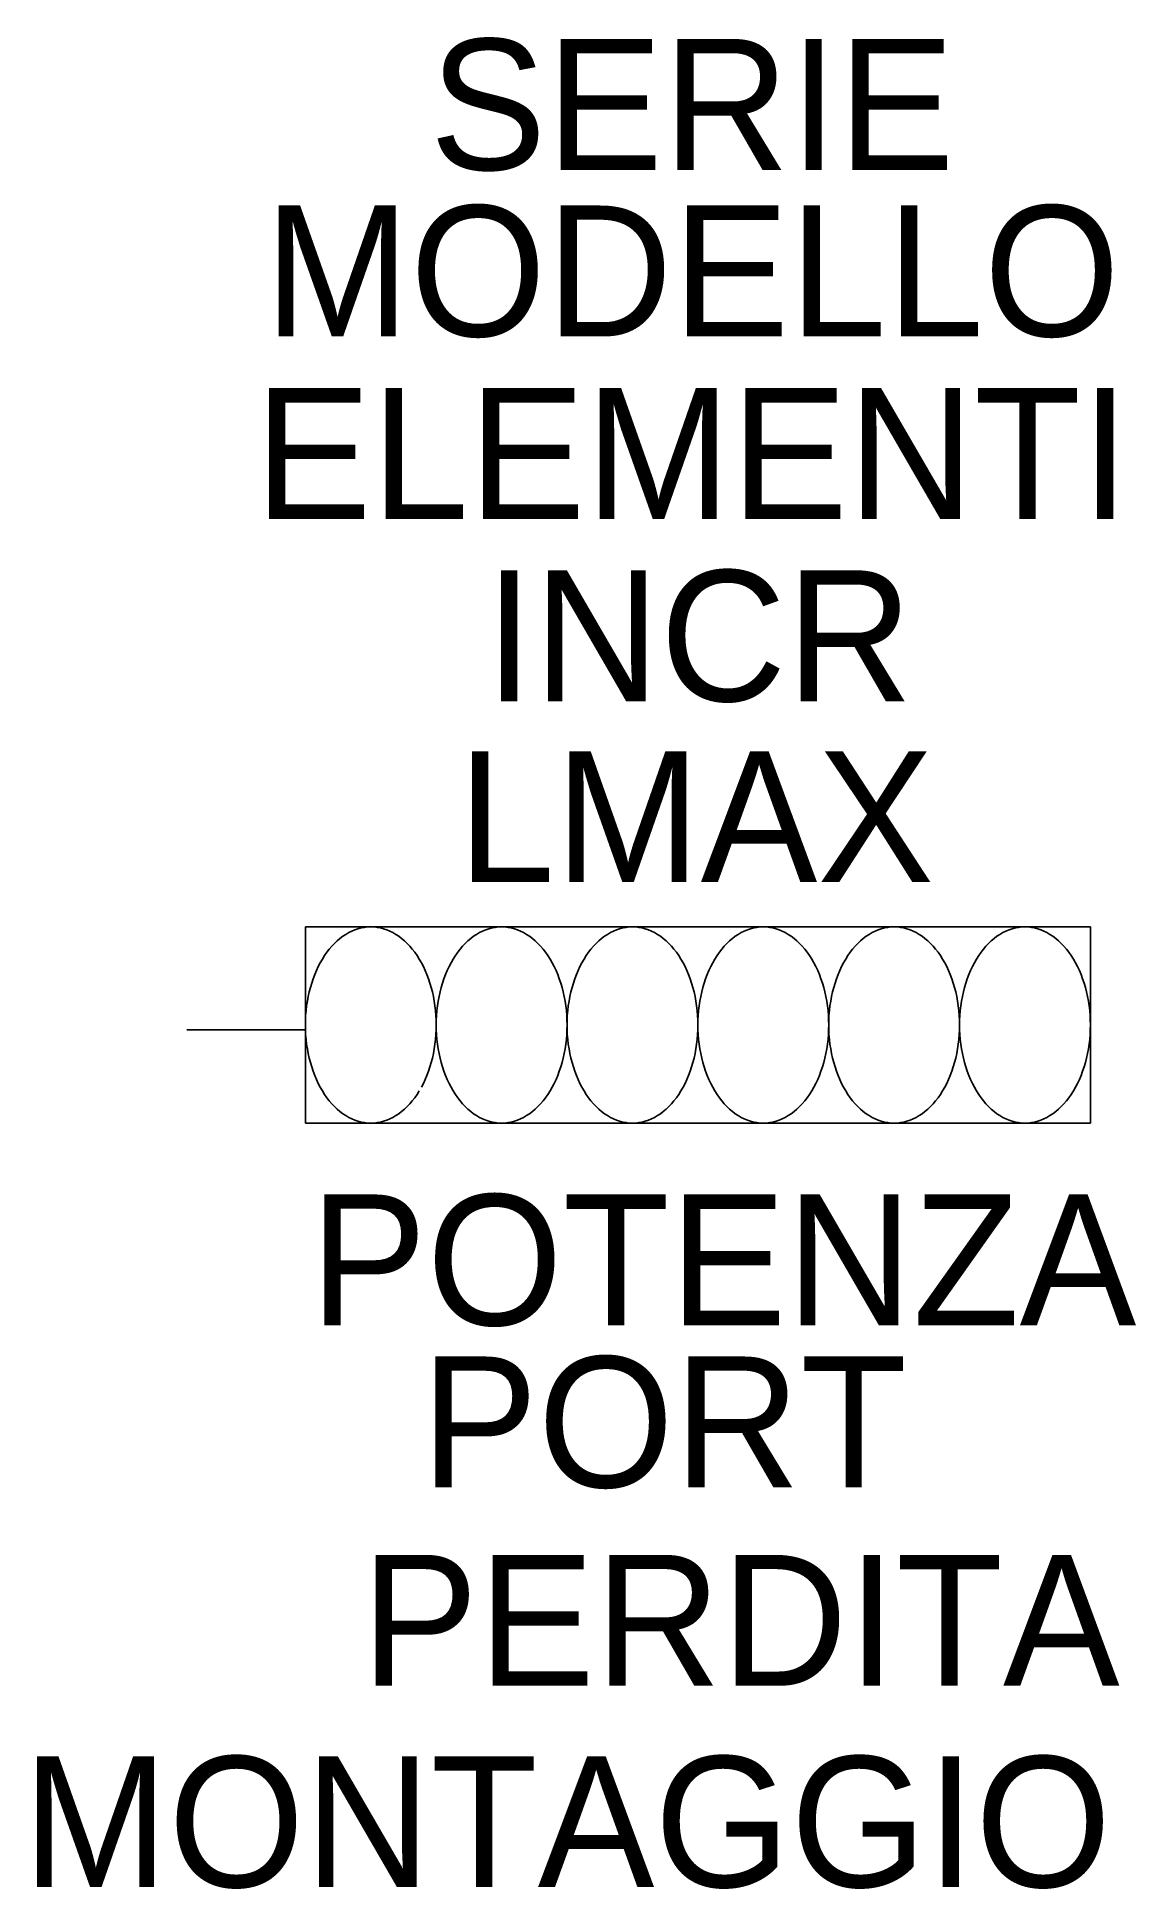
# Model space of a CAD drawing. Extents: x -1.78 to -0.1, y -1.31 to 1.52.
import ezdxf
from ezdxf.enums import TextEntityAlignment as Align

# ---------------------------------------------------------------- set-up
doc = ezdxf.new("R2010")
doc.units = 0
doc.header["$LTSCALE"] = 0.05
doc.layers.get('0').update_dxf_attribs({"linetype": 'CONTINUOUS'})

msp = doc.modelspace()

# ---------------------------------------------------------------- linework, layer by layer
for p, q in [((-1.3688, 0.1574), (-0.2688, 0.1574)), ((-1.3688, -0.1426), (-1.3688, 0.1574)), ((-1.3116, 0.143), (-1.316, 0.1396)), ((-1.3071, 0.1459), (-1.3116, 0.143)), ((-1.3025, 0.1486), (-1.3071, 0.1459)), ((-1.2979, 0.1509), (-1.3025, 0.1486)), ((-1.2931, 0.1529), (-1.2979, 0.1509)), ((-1.2884, 0.1545), (-1.2931, 0.1529)), ((-1.2835, 0.1557), (-1.2884, 0.1545)), ((-1.2786, 0.1566), (-1.2835, 0.1557)), ((-1.2738, 0.1572), (-1.2786, 0.1566)), ((-1.2688, 0.1574), (-1.2738, 0.1572)), ((-1.2639, 0.1572), (-1.2688, 0.1574)), ((-1.259, 0.1566), (-1.2639, 0.1572)), ((-1.2542, 0.1557), (-1.259, 0.1566)), ((-1.2493, 0.1545), (-1.2542, 0.1557)), ((-1.2445, 0.1529), (-1.2493, 0.1545)), ((-1.2398, 0.1509), (-1.2445, 0.1529)), ((-1.2352, 0.1486), (-1.2398, 0.1509)), ((-1.2306, 0.1459), (-1.2352, 0.1486)), ((-1.2261, 0.143), (-1.2306, 0.1459)), ((-1.2217, 0.1396), (-1.2261, 0.143)), ((-1.1116, 0.143), (-1.116, 0.1396)), ((-1.1071, 0.1459), (-1.1116, 0.143)), ((-1.1025, 0.1486), (-1.1071, 0.1459)), ((-1.0979, 0.1509), (-1.1025, 0.1486)), ((-1.0931, 0.1529), (-1.0979, 0.1509)), ((-1.0884, 0.1545), (-1.0931, 0.1529)), ((-1.0835, 0.1557), (-1.0884, 0.1545)), ((-1.0786, 0.1566), (-1.0835, 0.1557)), ((-1.0738, 0.1572), (-1.0786, 0.1566)), ((-1.0688, 0.1574), (-1.0738, 0.1572)), ((-1.0639, 0.1572), (-1.0688, 0.1574)), ((-1.059, 0.1566), (-1.0639, 0.1572)), ((-1.0542, 0.1557), (-1.059, 0.1566)), ((-1.0493, 0.1545), (-1.0542, 0.1557)), ((-1.0445, 0.1529), (-1.0493, 0.1545)), ((-1.0398, 0.1509), (-1.0445, 0.1529)), ((-1.0352, 0.1486), (-1.0398, 0.1509)), ((-1.0306, 0.1459), (-1.0352, 0.1486)), ((-1.0261, 0.143), (-1.0306, 0.1459)), ((-1.0217, 0.1396), (-1.0261, 0.143)), ((-0.9116, 0.143), (-0.916, 0.1396)), ((-0.9071, 0.1459), (-0.9116, 0.143)), ((-0.9025, 0.1486), (-0.9071, 0.1459)), ((-0.8979, 0.1509), (-0.9025, 0.1486)), ((-0.8931, 0.1529), (-0.8979, 0.1509)), ((-0.8884, 0.1545), (-0.8931, 0.1529)), ((-0.8835, 0.1557), (-0.8884, 0.1545)), ((-0.8786, 0.1566), (-0.8835, 0.1557)), ((-0.8738, 0.1572), (-0.8786, 0.1566)), ((-0.8688, 0.1574), (-0.8738, 0.1572)), ((-0.8639, 0.1572), (-0.8688, 0.1574)), ((-0.859, 0.1566), (-0.8639, 0.1572)), ((-0.8542, 0.1557), (-0.859, 0.1566)), ((-0.8493, 0.1545), (-0.8542, 0.1557)), ((-0.8445, 0.1529), (-0.8493, 0.1545)), ((-0.8398, 0.1509), (-0.8445, 0.1529)), ((-0.8352, 0.1486), (-0.8398, 0.1509)), ((-0.8306, 0.1459), (-0.8352, 0.1486)), ((-0.8261, 0.143), (-0.8306, 0.1459)), ((-0.8217, 0.1396), (-0.8261, 0.143)), ((-0.7116, 0.143), (-0.716, 0.1396)), ((-0.7071, 0.1459), (-0.7116, 0.143)), ((-0.7025, 0.1486), (-0.7071, 0.1459)), ((-0.6979, 0.1509), (-0.7025, 0.1486)), ((-0.6931, 0.1529), (-0.6979, 0.1509)), ((-0.6884, 0.1545), (-0.6931, 0.1529)), ((-0.6835, 0.1557), (-0.6884, 0.1545)), ((-0.6786, 0.1566), (-0.6835, 0.1557)), ((-0.6738, 0.1572), (-0.6786, 0.1566)), ((-0.6688, 0.1574), (-0.6738, 0.1572)), ((-0.6639, 0.1572), (-0.6688, 0.1574)), ((-0.659, 0.1566), (-0.6639, 0.1572)), ((-0.6542, 0.1557), (-0.659, 0.1566)), ((-0.6493, 0.1545), (-0.6542, 0.1557)), ((-0.6445, 0.1529), (-0.6493, 0.1545)), ((-0.6398, 0.1509), (-0.6445, 0.1529)), ((-0.6352, 0.1486), (-0.6398, 0.1509)), ((-0.6306, 0.1459), (-0.6352, 0.1486)), ((-0.6261, 0.143), (-0.6306, 0.1459)), ((-0.6217, 0.1396), (-0.6261, 0.143)), ((-0.5116, 0.143), (-0.516, 0.1396)), ((-0.5071, 0.1459), (-0.5116, 0.143)), ((-0.5025, 0.1486), (-0.5071, 0.1459)), ((-0.4979, 0.1509), (-0.5025, 0.1486)), ((-0.4931, 0.1529), (-0.4979, 0.1509)), ((-0.4884, 0.1545), (-0.4931, 0.1529)), ((-0.4835, 0.1557), (-0.4884, 0.1545)), ((-0.4786, 0.1566), (-0.4835, 0.1557)), ((-0.4738, 0.1572), (-0.4786, 0.1566)), ((-0.4688, 0.1574), (-0.4738, 0.1572)), ((-0.4639, 0.1572), (-0.4688, 0.1574)), ((-0.459, 0.1566), (-0.4639, 0.1572)), ((-0.4542, 0.1557), (-0.459, 0.1566)), ((-0.4493, 0.1545), (-0.4542, 0.1557)), ((-0.4445, 0.1529), (-0.4493, 0.1545)), ((-0.4398, 0.1509), (-0.4445, 0.1529)), ((-0.4352, 0.1486), (-0.4398, 0.1509)), ((-0.4306, 0.1459), (-0.4352, 0.1486)), ((-0.4261, 0.143), (-0.4306, 0.1459)), ((-0.4217, 0.1396), (-0.4261, 0.143)), ((-0.3116, 0.143), (-0.316, 0.1396)), ((-0.3071, 0.1459), (-0.3116, 0.143)), ((-0.3025, 0.1486), (-0.3071, 0.1459)), ((-0.2979, 0.1509), (-0.3025, 0.1486)), ((-0.2931, 0.1529), (-0.2979, 0.1509)), ((-0.2884, 0.1545), (-0.2931, 0.1529)), ((-0.2835, 0.1557), (-0.2884, 0.1545)), ((-0.2786, 0.1566), (-0.2835, 0.1557)), ((-0.2738, 0.1572), (-0.2786, 0.1566)), ((-0.2688, 0.1574), (-0.2738, 0.1572)), ((-0.2639, 0.1572), (-0.2688, 0.1574)), ((-0.2688, 0.1574), (-0.1688, 0.1574)), ((-0.259, 0.1566), (-0.2639, 0.1572)), ((-0.2542, 0.1557), (-0.259, 0.1566)), ((-0.2493, 0.1545), (-0.2542, 0.1557)), ((-0.2445, 0.1529), (-0.2493, 0.1545)), ((-0.2398, 0.1509), (-0.2445, 0.1529)), ((-0.2352, 0.1486), (-0.2398, 0.1509)), ((-0.2306, 0.1459), (-0.2352, 0.1486)), ((-0.2261, 0.143), (-0.2306, 0.1459)), ((-0.2217, 0.1396), (-0.2261, 0.143)), ((-0.1688, 0.1574), (-0.1688, -0.1426)), ((-1.3396, 0.1134), (-1.3429, 0.1081)), ((-1.336, 0.1185), (-1.3396, 0.1134)), ((-1.3323, 0.1233), (-1.336, 0.1185)), ((-1.3284, 0.1278), (-1.3323, 0.1233)), ((-1.3244, 0.1321), (-1.3284, 0.1278)), ((-1.3203, 0.136), (-1.3244, 0.1321)), ((-1.316, 0.1396), (-1.3203, 0.136)), ((-1.2174, 0.136), (-1.2217, 0.1396)), ((-1.2133, 0.1321), (-1.2174, 0.136)), ((-1.2093, 0.1278), (-1.2133, 0.1321)), ((-1.2054, 0.1233), (-1.2093, 0.1278)), ((-1.2017, 0.1185), (-1.2054, 0.1233)), ((-1.1981, 0.1134), (-1.2017, 0.1185)), ((-1.1947, 0.1081), (-1.1981, 0.1134)), ((-1.1396, 0.1134), (-1.1429, 0.1081)), ((-1.136, 0.1185), (-1.1396, 0.1134)), ((-1.1323, 0.1233), (-1.136, 0.1185)), ((-1.1284, 0.1278), (-1.1323, 0.1233)), ((-1.1244, 0.1321), (-1.1284, 0.1278)), ((-1.1203, 0.136), (-1.1244, 0.1321)), ((-1.116, 0.1396), (-1.1203, 0.136)), ((-1.0174, 0.136), (-1.0217, 0.1396)), ((-1.0133, 0.1321), (-1.0174, 0.136)), ((-1.0093, 0.1278), (-1.0133, 0.1321)), ((-1.0054, 0.1233), (-1.0093, 0.1278)), ((-1.0017, 0.1185), (-1.0054, 0.1233)), ((-0.9981, 0.1134), (-1.0017, 0.1185)), ((-0.9947, 0.1081), (-0.9981, 0.1134)), ((-0.9396, 0.1134), (-0.9429, 0.1081)), ((-0.936, 0.1185), (-0.9396, 0.1134)), ((-0.9323, 0.1233), (-0.936, 0.1185)), ((-0.9284, 0.1278), (-0.9323, 0.1233)), ((-0.9244, 0.1321), (-0.9284, 0.1278)), ((-0.9203, 0.136), (-0.9244, 0.1321)), ((-0.916, 0.1396), (-0.9203, 0.136)), ((-0.8174, 0.136), (-0.8217, 0.1396)), ((-0.8133, 0.1321), (-0.8174, 0.136)), ((-0.8093, 0.1278), (-0.8133, 0.1321)), ((-0.8054, 0.1233), (-0.8093, 0.1278)), ((-0.8017, 0.1185), (-0.8054, 0.1233)), ((-0.7981, 0.1134), (-0.8017, 0.1185)), ((-0.7947, 0.1081), (-0.7981, 0.1134)), ((-0.7396, 0.1134), (-0.7429, 0.1081)), ((-0.736, 0.1185), (-0.7396, 0.1134)), ((-0.7323, 0.1233), (-0.736, 0.1185)), ((-0.7284, 0.1278), (-0.7323, 0.1233)), ((-0.7244, 0.1321), (-0.7284, 0.1278)), ((-0.7203, 0.136), (-0.7244, 0.1321)), ((-0.716, 0.1396), (-0.7203, 0.136)), ((-0.6174, 0.136), (-0.6217, 0.1396)), ((-0.6133, 0.1321), (-0.6174, 0.136)), ((-0.6093, 0.1278), (-0.6133, 0.1321)), ((-0.6054, 0.1233), (-0.6093, 0.1278)), ((-0.6017, 0.1185), (-0.6054, 0.1233)), ((-0.5981, 0.1134), (-0.6017, 0.1185)), ((-0.5947, 0.1081), (-0.5981, 0.1134)), ((-0.5396, 0.1134), (-0.5429, 0.1081)), ((-0.536, 0.1185), (-0.5396, 0.1134)), ((-0.5323, 0.1233), (-0.536, 0.1185)), ((-0.5284, 0.1278), (-0.5323, 0.1233)), ((-0.5244, 0.1321), (-0.5284, 0.1278)), ((-0.5203, 0.136), (-0.5244, 0.1321)), ((-0.516, 0.1396), (-0.5203, 0.136)), ((-0.4174, 0.136), (-0.4217, 0.1396)), ((-0.4133, 0.1321), (-0.4174, 0.136)), ((-0.4093, 0.1278), (-0.4133, 0.1321)), ((-0.4054, 0.1233), (-0.4093, 0.1278)), ((-0.4017, 0.1185), (-0.4054, 0.1233)), ((-0.3981, 0.1134), (-0.4017, 0.1185)), ((-0.3947, 0.1081), (-0.3981, 0.1134)), ((-0.3396, 0.1134), (-0.3429, 0.1081)), ((-0.336, 0.1185), (-0.3396, 0.1134)), ((-0.3323, 0.1233), (-0.336, 0.1185)), ((-0.3284, 0.1278), (-0.3323, 0.1233)), ((-0.3244, 0.1321), (-0.3284, 0.1278)), ((-0.3203, 0.136), (-0.3244, 0.1321)), ((-0.316, 0.1396), (-0.3203, 0.136)), ((-0.2174, 0.136), (-0.2217, 0.1396)), ((-0.2133, 0.1321), (-0.2174, 0.136)), ((-0.2093, 0.1278), (-0.2133, 0.1321)), ((-0.2054, 0.1233), (-0.2093, 0.1278)), ((-0.2017, 0.1185), (-0.2054, 0.1233)), ((-0.1981, 0.1134), (-0.2017, 0.1185)), ((-0.1947, 0.1081), (-0.1981, 0.1134)), ((-1.352, 0.0907), (-1.3546, 0.0845)), ((-1.3492, 0.0967), (-1.352, 0.0907)), ((-1.3461, 0.1025), (-1.3492, 0.0967)), ((-1.3429, 0.1081), (-1.3461, 0.1025)), ((-1.1915, 0.1025), (-1.1947, 0.1081)), ((-1.1885, 0.0967), (-1.1915, 0.1025)), ((-1.1857, 0.0907), (-1.1885, 0.0967)), ((-1.1831, 0.0845), (-1.1857, 0.0907)), ((-1.152, 0.0907), (-1.1546, 0.0845)), ((-1.1492, 0.0967), (-1.152, 0.0907)), ((-1.1461, 0.1025), (-1.1492, 0.0967)), ((-1.1429, 0.1081), (-1.1461, 0.1025)), ((-0.9915, 0.1025), (-0.9947, 0.1081)), ((-0.9885, 0.0967), (-0.9915, 0.1025)), ((-0.9857, 0.0907), (-0.9885, 0.0967)), ((-0.9831, 0.0845), (-0.9857, 0.0907)), ((-0.952, 0.0907), (-0.9546, 0.0845)), ((-0.9492, 0.0967), (-0.952, 0.0907)), ((-0.9461, 0.1025), (-0.9492, 0.0967)), ((-0.9429, 0.1081), (-0.9461, 0.1025)), ((-0.7915, 0.1025), (-0.7947, 0.1081)), ((-0.7885, 0.0967), (-0.7915, 0.1025)), ((-0.7857, 0.0907), (-0.7885, 0.0967)), ((-0.7831, 0.0845), (-0.7857, 0.0907)), ((-0.752, 0.0907), (-0.7546, 0.0845)), ((-0.7492, 0.0967), (-0.752, 0.0907)), ((-0.7461, 0.1025), (-0.7492, 0.0967)), ((-0.7429, 0.1081), (-0.7461, 0.1025)), ((-0.5915, 0.1025), (-0.5947, 0.1081)), ((-0.5885, 0.0967), (-0.5915, 0.1025)), ((-0.5857, 0.0907), (-0.5885, 0.0967)), ((-0.5831, 0.0845), (-0.5857, 0.0907)), ((-0.552, 0.0907), (-0.5546, 0.0845)), ((-0.5492, 0.0967), (-0.552, 0.0907)), ((-0.5461, 0.1025), (-0.5492, 0.0967)), ((-0.5429, 0.1081), (-0.5461, 0.1025)), ((-0.3915, 0.1025), (-0.3947, 0.1081)), ((-0.3885, 0.0967), (-0.3915, 0.1025)), ((-0.3857, 0.0907), (-0.3885, 0.0967)), ((-0.3831, 0.0845), (-0.3857, 0.0907)), ((-0.352, 0.0907), (-0.3546, 0.0845)), ((-0.3492, 0.0967), (-0.352, 0.0907)), ((-0.3461, 0.1025), (-0.3492, 0.0967)), ((-0.3429, 0.1081), (-0.3461, 0.1025)), ((-0.1915, 0.1025), (-0.1947, 0.1081)), ((-0.1885, 0.0967), (-0.1915, 0.1025)), ((-0.1857, 0.0907), (-0.1885, 0.0967)), ((-0.1831, 0.0845), (-0.1857, 0.0907)), ((-1.363, 0.0579), (-1.3645, 0.0509)), ((-1.3612, 0.0648), (-1.363, 0.0579)), ((-1.3592, 0.0715), (-1.3612, 0.0648)), ((-1.357, 0.0781), (-1.3592, 0.0715)), ((-1.3546, 0.0845), (-1.357, 0.0781)), ((-1.1807, 0.0781), (-1.1831, 0.0845)), ((-1.1784, 0.0715), (-1.1807, 0.0781)), ((-1.1765, 0.0648), (-1.1784, 0.0715)), ((-1.1747, 0.0579), (-1.1765, 0.0648)), ((-1.1732, 0.0509), (-1.1747, 0.0579)), ((-1.163, 0.0579), (-1.1645, 0.0509)), ((-1.1612, 0.0648), (-1.163, 0.0579)), ((-1.1592, 0.0715), (-1.1612, 0.0648)), ((-1.157, 0.0781), (-1.1592, 0.0715)), ((-1.1546, 0.0845), (-1.157, 0.0781)), ((-0.9807, 0.0781), (-0.9831, 0.0845)), ((-0.9784, 0.0715), (-0.9807, 0.0781)), ((-0.9765, 0.0648), (-0.9784, 0.0715)), ((-0.9747, 0.0579), (-0.9765, 0.0648)), ((-0.9732, 0.0509), (-0.9747, 0.0579)), ((-0.963, 0.0579), (-0.9645, 0.0509)), ((-0.9612, 0.0648), (-0.963, 0.0579)), ((-0.9592, 0.0715), (-0.9612, 0.0648)), ((-0.957, 0.0781), (-0.9592, 0.0715)), ((-0.9546, 0.0845), (-0.957, 0.0781)), ((-0.7807, 0.0781), (-0.7831, 0.0845)), ((-0.7784, 0.0715), (-0.7807, 0.0781)), ((-0.7765, 0.0648), (-0.7784, 0.0715)), ((-0.7747, 0.0579), (-0.7765, 0.0648)), ((-0.7732, 0.0509), (-0.7747, 0.0579)), ((-0.763, 0.0579), (-0.7645, 0.0509)), ((-0.7612, 0.0648), (-0.763, 0.0579)), ((-0.7592, 0.0715), (-0.7612, 0.0648)), ((-0.757, 0.0781), (-0.7592, 0.0715)), ((-0.7546, 0.0845), (-0.757, 0.0781)), ((-0.5807, 0.0781), (-0.5831, 0.0845)), ((-0.5784, 0.0715), (-0.5807, 0.0781)), ((-0.5765, 0.0648), (-0.5784, 0.0715)), ((-0.5747, 0.0579), (-0.5765, 0.0648)), ((-0.5732, 0.0509), (-0.5747, 0.0579)), ((-0.563, 0.0579), (-0.5645, 0.0509)), ((-0.5612, 0.0648), (-0.563, 0.0579)), ((-0.5592, 0.0715), (-0.5612, 0.0648)), ((-0.557, 0.0781), (-0.5592, 0.0715)), ((-0.5546, 0.0845), (-0.557, 0.0781)), ((-0.3807, 0.0781), (-0.3831, 0.0845)), ((-0.3784, 0.0715), (-0.3807, 0.0781)), ((-0.3765, 0.0648), (-0.3784, 0.0715)), ((-0.3747, 0.0579), (-0.3765, 0.0648)), ((-0.3732, 0.0509), (-0.3747, 0.0579)), ((-0.363, 0.0579), (-0.3645, 0.0509)), ((-0.3612, 0.0648), (-0.363, 0.0579)), ((-0.3592, 0.0715), (-0.3612, 0.0648)), ((-0.357, 0.0781), (-0.3592, 0.0715)), ((-0.3546, 0.0845), (-0.357, 0.0781)), ((-0.1807, 0.0781), (-0.1831, 0.0845)), ((-0.1784, 0.0715), (-0.1807, 0.0781)), ((-0.1765, 0.0648), (-0.1784, 0.0715)), ((-0.1747, 0.0579), (-0.1765, 0.0648)), ((-0.1732, 0.0509), (-0.1747, 0.0579)), ((-1.3678, 0.0294), (-1.3684, 0.0221)), ((-1.3669, 0.0366), (-1.3678, 0.0294)), ((-1.3658, 0.0438), (-1.3669, 0.0366)), ((-1.3645, 0.0509), (-1.3658, 0.0438)), ((-1.1718, 0.0438), (-1.1732, 0.0509)), ((-1.1708, 0.0366), (-1.1718, 0.0438)), ((-1.1699, 0.0294), (-1.1708, 0.0366)), ((-1.1693, 0.0221), (-1.1699, 0.0294)), ((-1.1678, 0.0294), (-1.1684, 0.0221)), ((-1.1669, 0.0366), (-1.1678, 0.0294)), ((-1.1658, 0.0438), (-1.1669, 0.0366)), ((-1.1645, 0.0509), (-1.1658, 0.0438)), ((-0.9718, 0.0438), (-0.9732, 0.0509)), ((-0.9708, 0.0366), (-0.9718, 0.0438)), ((-0.9699, 0.0294), (-0.9708, 0.0366)), ((-0.9693, 0.0221), (-0.9699, 0.0294)), ((-0.9678, 0.0294), (-0.9684, 0.0221)), ((-0.9669, 0.0366), (-0.9678, 0.0294)), ((-0.9658, 0.0438), (-0.9669, 0.0366)), ((-0.9645, 0.0509), (-0.9658, 0.0438)), ((-0.7718, 0.0438), (-0.7732, 0.0509)), ((-0.7708, 0.0366), (-0.7718, 0.0438)), ((-0.7699, 0.0294), (-0.7708, 0.0366)), ((-0.7693, 0.0221), (-0.7699, 0.0294)), ((-0.7678, 0.0294), (-0.7684, 0.0221)), ((-0.7669, 0.0366), (-0.7678, 0.0294)), ((-0.7658, 0.0438), (-0.7669, 0.0366)), ((-0.7645, 0.0509), (-0.7658, 0.0438)), ((-0.5718, 0.0438), (-0.5732, 0.0509)), ((-0.5708, 0.0366), (-0.5718, 0.0438)), ((-0.5699, 0.0294), (-0.5708, 0.0366)), ((-0.5693, 0.0221), (-0.5699, 0.0294)), ((-0.5678, 0.0294), (-0.5684, 0.0221)), ((-0.5669, 0.0366), (-0.5678, 0.0294)), ((-0.5658, 0.0438), (-0.5669, 0.0366)), ((-0.5645, 0.0509), (-0.5658, 0.0438)), ((-0.3718, 0.0438), (-0.3732, 0.0509)), ((-0.3708, 0.0366), (-0.3718, 0.0438)), ((-0.3699, 0.0294), (-0.3708, 0.0366)), ((-0.3693, 0.0221), (-0.3699, 0.0294)), ((-0.3678, 0.0294), (-0.3684, 0.0221)), ((-0.3669, 0.0366), (-0.3678, 0.0294)), ((-0.3658, 0.0438), (-0.3669, 0.0366)), ((-0.3645, 0.0509), (-0.3658, 0.0438)), ((-0.1718, 0.0438), (-0.1732, 0.0509)), ((-0.1708, 0.0366), (-0.1718, 0.0438)), ((-0.1699, 0.0294), (-0.1708, 0.0366)), ((-0.1693, 0.0221), (-0.1699, 0.0294)), ((-1.3687, 0), (-1.55, 0)), ((-1.3687, 0.0147), (-1.3688, 0.0074)), ((-1.3688, 0.0074), (-1.3687, 0)), ((-1.3684, 0.0221), (-1.3687, 0.0147)), ((-1.3687, 0), (-1.3684, -0.0073)), ((-1.169, 0.0147), (-1.1693, 0.0221)), ((-1.1693, -0.0073), (-1.169, 0)), ((-1.1688, 0.0074), (-1.169, 0.0147)), ((-1.169, 0), (-1.1688, 0.0074)), ((-1.1687, 0.0147), (-1.1688, 0.0074)), ((-1.1688, 0.0074), (-1.1687, 0)), ((-1.1684, 0.0221), (-1.1687, 0.0147)), ((-1.1687, 0), (-1.1684, -0.0073)), ((-0.969, 0.0147), (-0.9693, 0.0221)), ((-0.9693, -0.0073), (-0.969, 0)), ((-0.9688, 0.0074), (-0.969, 0.0147)), ((-0.969, 0), (-0.9688, 0.0074)), ((-0.9687, 0.0147), (-0.9688, 0.0074)), ((-0.9688, 0.0074), (-0.9687, 0)), ((-0.9684, 0.0221), (-0.9687, 0.0147)), ((-0.9687, 0), (-0.9684, -0.0073)), ((-0.769, 0.0147), (-0.7693, 0.0221)), ((-0.7693, -0.0073), (-0.769, 0)), ((-0.7688, 0.0074), (-0.769, 0.0147)), ((-0.769, 0), (-0.7688, 0.0074)), ((-0.7687, 0.0147), (-0.7688, 0.0074)), ((-0.7688, 0.0074), (-0.7687, 0)), ((-0.7684, 0.0221), (-0.7687, 0.0147)), ((-0.7687, 0), (-0.7684, -0.0073)), ((-0.569, 0.0147), (-0.5693, 0.0221)), ((-0.5693, -0.0073), (-0.569, 0)), ((-0.5688, 0.0074), (-0.569, 0.0147)), ((-0.569, 0), (-0.5688, 0.0074)), ((-0.5687, 0.0147), (-0.5688, 0.0074)), ((-0.5688, 0.0074), (-0.5687, 0)), ((-0.5684, 0.0221), (-0.5687, 0.0147)), ((-0.5687, 0), (-0.5684, -0.0073)), ((-0.369, 0.0147), (-0.3693, 0.0221)), ((-0.3693, -0.0073), (-0.369, 0)), ((-0.3688, 0.0074), (-0.369, 0.0147)), ((-0.369, 0), (-0.3688, 0.0074)), ((-0.3687, 0.0147), (-0.3688, 0.0074)), ((-0.3688, 0.0074), (-0.3687, 0)), ((-0.3684, 0.0221), (-0.3687, 0.0147)), ((-0.3687, 0), (-0.3684, -0.0073)), ((-0.169, 0.0147), (-0.1693, 0.0221)), ((-0.1693, -0.0073), (-0.169, 0)), ((-0.1688, 0.0074), (-0.169, 0.0147)), ((-0.169, 0), (-0.1688, 0.0074)), ((-1.3684, -0.0073), (-1.3678, -0.0146)), ((-1.3678, -0.0146), (-1.3669, -0.0219)), ((-1.3669, -0.0219), (-1.3658, -0.0291)), ((-1.1718, -0.0291), (-1.1708, -0.0219)), ((-1.1708, -0.0219), (-1.1699, -0.0146)), ((-1.1699, -0.0146), (-1.1693, -0.0073)), ((-1.1684, -0.0073), (-1.1678, -0.0146)), ((-1.1678, -0.0146), (-1.1669, -0.0219)), ((-1.1669, -0.0219), (-1.1658, -0.0291)), ((-0.9718, -0.0291), (-0.9708, -0.0219)), ((-0.9708, -0.0219), (-0.9699, -0.0146)), ((-0.9699, -0.0146), (-0.9693, -0.0073)), ((-0.9684, -0.0073), (-0.9678, -0.0146)), ((-0.9678, -0.0146), (-0.9669, -0.0219)), ((-0.9669, -0.0219), (-0.9658, -0.0291)), ((-0.7718, -0.0291), (-0.7708, -0.0219)), ((-0.7708, -0.0219), (-0.7699, -0.0146)), ((-0.7699, -0.0146), (-0.7693, -0.0073)), ((-0.7684, -0.0073), (-0.7678, -0.0146)), ((-0.7678, -0.0146), (-0.7669, -0.0219)), ((-0.7669, -0.0219), (-0.7658, -0.0291)), ((-0.5718, -0.0291), (-0.5708, -0.0219)), ((-0.5708, -0.0219), (-0.5699, -0.0146)), ((-0.5699, -0.0146), (-0.5693, -0.0073)), ((-0.5684, -0.0073), (-0.5678, -0.0146)), ((-0.5678, -0.0146), (-0.5669, -0.0219)), ((-0.5669, -0.0219), (-0.5658, -0.0291)), ((-0.3718, -0.0291), (-0.3708, -0.0219)), ((-0.3708, -0.0219), (-0.3699, -0.0146)), ((-0.3699, -0.0146), (-0.3693, -0.0073)), ((-0.3684, -0.0073), (-0.3678, -0.0146)), ((-0.3678, -0.0146), (-0.3669, -0.0219)), ((-0.3669, -0.0219), (-0.3658, -0.0291)), ((-0.1718, -0.0291), (-0.1708, -0.0219)), ((-0.1708, -0.0219), (-0.1699, -0.0146)), ((-0.1699, -0.0146), (-0.1693, -0.0073)), ((-1.3658, -0.0291), (-1.3645, -0.0362)), ((-1.3645, -0.0362), (-1.363, -0.0432)), ((-1.363, -0.0432), (-1.3612, -0.05)), ((-1.3612, -0.05), (-1.3592, -0.0568)), ((-1.1784, -0.0568), (-1.1765, -0.05)), ((-1.1765, -0.05), (-1.1747, -0.0432)), ((-1.1747, -0.0432), (-1.1732, -0.0362)), ((-1.1732, -0.0362), (-1.1718, -0.0291)), ((-1.1658, -0.0291), (-1.1645, -0.0362)), ((-1.1645, -0.0362), (-1.163, -0.0432)), ((-1.163, -0.0432), (-1.1612, -0.05)), ((-1.1612, -0.05), (-1.1592, -0.0568)), ((-0.9784, -0.0568), (-0.9765, -0.05)), ((-0.9765, -0.05), (-0.9747, -0.0432)), ((-0.9747, -0.0432), (-0.9732, -0.0362)), ((-0.9732, -0.0362), (-0.9718, -0.0291)), ((-0.9658, -0.0291), (-0.9645, -0.0362)), ((-0.9645, -0.0362), (-0.963, -0.0432)), ((-0.963, -0.0432), (-0.9612, -0.05)), ((-0.9612, -0.05), (-0.9592, -0.0568)), ((-0.7784, -0.0568), (-0.7765, -0.05)), ((-0.7765, -0.05), (-0.7747, -0.0432)), ((-0.7747, -0.0432), (-0.7732, -0.0362)), ((-0.7732, -0.0362), (-0.7718, -0.0291)), ((-0.7658, -0.0291), (-0.7645, -0.0362)), ((-0.7645, -0.0362), (-0.763, -0.0432)), ((-0.763, -0.0432), (-0.7612, -0.05)), ((-0.7612, -0.05), (-0.7592, -0.0568)), ((-0.5784, -0.0568), (-0.5765, -0.05)), ((-0.5765, -0.05), (-0.5747, -0.0432)), ((-0.5747, -0.0432), (-0.5732, -0.0362)), ((-0.5732, -0.0362), (-0.5718, -0.0291)), ((-0.5658, -0.0291), (-0.5645, -0.0362)), ((-0.5645, -0.0362), (-0.563, -0.0432)), ((-0.563, -0.0432), (-0.5612, -0.05)), ((-0.5612, -0.05), (-0.5592, -0.0568)), ((-0.3784, -0.0568), (-0.3765, -0.05)), ((-0.3765, -0.05), (-0.3747, -0.0432)), ((-0.3747, -0.0432), (-0.3732, -0.0362)), ((-0.3732, -0.0362), (-0.3718, -0.0291)), ((-0.3658, -0.0291), (-0.3645, -0.0362)), ((-0.3645, -0.0362), (-0.363, -0.0432)), ((-0.363, -0.0432), (-0.3612, -0.05)), ((-0.3612, -0.05), (-0.3592, -0.0568)), ((-0.1784, -0.0568), (-0.1765, -0.05)), ((-0.1765, -0.05), (-0.1747, -0.0432)), ((-0.1747, -0.0432), (-0.1732, -0.0362)), ((-0.1732, -0.0362), (-0.1718, -0.0291)), ((-1.3592, -0.0568), (-1.357, -0.0633)), ((-1.357, -0.0633), (-1.3546, -0.0698)), ((-1.3546, -0.0698), (-1.352, -0.076)), ((-1.352, -0.076), (-1.3492, -0.082)), ((-1.3492, -0.082), (-1.3461, -0.0878)), ((-1.1915, -0.0878), (-1.1885, -0.082)), ((-1.1885, -0.082), (-1.1857, -0.076)), ((-1.1857, -0.076), (-1.1831, -0.0698)), ((-1.1831, -0.0698), (-1.1807, -0.0633)), ((-1.1807, -0.0633), (-1.1784, -0.0568)), ((-1.1592, -0.0568), (-1.157, -0.0633)), ((-1.157, -0.0633), (-1.1546, -0.0698)), ((-1.1546, -0.0698), (-1.152, -0.076)), ((-1.152, -0.076), (-1.1492, -0.082)), ((-1.1492, -0.082), (-1.1461, -0.0878)), ((-0.9915, -0.0878), (-0.9885, -0.082)), ((-0.9885, -0.082), (-0.9857, -0.076)), ((-0.9857, -0.076), (-0.9831, -0.0698)), ((-0.9831, -0.0698), (-0.9807, -0.0633)), ((-0.9807, -0.0633), (-0.9784, -0.0568)), ((-0.9592, -0.0568), (-0.957, -0.0633)), ((-0.957, -0.0633), (-0.9546, -0.0698)), ((-0.9546, -0.0698), (-0.952, -0.076)), ((-0.952, -0.076), (-0.9492, -0.082)), ((-0.9492, -0.082), (-0.9461, -0.0878)), ((-0.7915, -0.0878), (-0.7885, -0.082)), ((-0.7885, -0.082), (-0.7857, -0.076)), ((-0.7857, -0.076), (-0.7831, -0.0698)), ((-0.7831, -0.0698), (-0.7807, -0.0633)), ((-0.7807, -0.0633), (-0.7784, -0.0568)), ((-0.7592, -0.0568), (-0.757, -0.0633)), ((-0.757, -0.0633), (-0.7546, -0.0698)), ((-0.7546, -0.0698), (-0.752, -0.076)), ((-0.752, -0.076), (-0.7492, -0.082)), ((-0.7492, -0.082), (-0.7461, -0.0878)), ((-0.5915, -0.0878), (-0.5885, -0.082)), ((-0.5885, -0.082), (-0.5857, -0.076)), ((-0.5857, -0.076), (-0.5831, -0.0698)), ((-0.5831, -0.0698), (-0.5807, -0.0633)), ((-0.5807, -0.0633), (-0.5784, -0.0568)), ((-0.5592, -0.0568), (-0.557, -0.0633)), ((-0.557, -0.0633), (-0.5546, -0.0698)), ((-0.5546, -0.0698), (-0.552, -0.076)), ((-0.552, -0.076), (-0.5492, -0.082)), ((-0.5492, -0.082), (-0.5461, -0.0878)), ((-0.3915, -0.0878), (-0.3885, -0.082)), ((-0.3885, -0.082), (-0.3857, -0.076)), ((-0.3857, -0.076), (-0.3831, -0.0698)), ((-0.3831, -0.0698), (-0.3807, -0.0633)), ((-0.3807, -0.0633), (-0.3784, -0.0568)), ((-0.3592, -0.0568), (-0.357, -0.0633)), ((-0.357, -0.0633), (-0.3546, -0.0698)), ((-0.3546, -0.0698), (-0.352, -0.076)), ((-0.352, -0.076), (-0.3492, -0.082)), ((-0.3492, -0.082), (-0.3461, -0.0878)), ((-0.1915, -0.0878), (-0.1885, -0.082)), ((-0.1885, -0.082), (-0.1857, -0.076)), ((-0.1857, -0.076), (-0.1831, -0.0698)), ((-0.1831, -0.0698), (-0.1807, -0.0633)), ((-0.1807, -0.0633), (-0.1784, -0.0568)), ((-1.3461, -0.0878), (-1.3429, -0.0934)), ((-1.3429, -0.0934), (-1.3396, -0.0987)), ((-1.3396, -0.0987), (-1.336, -0.1038)), ((-1.336, -0.1038), (-1.3323, -0.1086)), ((-1.3323, -0.1086), (-1.3284, -0.1131)), ((-1.3284, -0.1131), (-1.3244, -0.1174)), ((-1.2133, -0.1174), (-1.2093, -0.1131)), ((-1.2093, -0.1131), (-1.2054, -0.1086)), ((-1.2054, -0.1086), (-1.2017, -0.1038)), ((-1.2017, -0.1038), (-1.1981, -0.0987)), ((-1.1981, -0.0987), (-1.1947, -0.0934)), ((-1.1947, -0.0934), (-1.1947, -0.0934)), ((-1.1461, -0.0878), (-1.1429, -0.0934)), ((-1.1429, -0.0934), (-1.1396, -0.0987)), ((-1.1396, -0.0987), (-1.136, -0.1038)), ((-1.136, -0.1038), (-1.1323, -0.1086)), ((-1.1323, -0.1086), (-1.1284, -0.1131)), ((-1.1284, -0.1131), (-1.1244, -0.1174)), ((-1.0133, -0.1174), (-1.0093, -0.1131)), ((-1.0093, -0.1131), (-1.0054, -0.1086)), ((-1.0054, -0.1086), (-1.0017, -0.1038)), ((-1.0017, -0.1038), (-0.9981, -0.0987)), ((-0.9981, -0.0987), (-0.9947, -0.0934)), ((-0.9947, -0.0934), (-0.9915, -0.0878)), ((-0.9461, -0.0878), (-0.9429, -0.0934)), ((-0.9429, -0.0934), (-0.9396, -0.0987)), ((-0.9396, -0.0987), (-0.936, -0.1038)), ((-0.936, -0.1038), (-0.9323, -0.1086)), ((-0.9323, -0.1086), (-0.9284, -0.1131)), ((-0.9284, -0.1131), (-0.9244, -0.1174)), ((-0.8133, -0.1174), (-0.8093, -0.1131)), ((-0.8093, -0.1131), (-0.8054, -0.1086)), ((-0.8054, -0.1086), (-0.8017, -0.1038)), ((-0.8017, -0.1038), (-0.7981, -0.0987)), ((-0.7981, -0.0987), (-0.7947, -0.0934)), ((-0.7947, -0.0934), (-0.7915, -0.0878)), ((-0.7461, -0.0878), (-0.7429, -0.0934)), ((-0.7429, -0.0934), (-0.7396, -0.0987)), ((-0.7396, -0.0987), (-0.736, -0.1038)), ((-0.736, -0.1038), (-0.7323, -0.1086)), ((-0.7323, -0.1086), (-0.7284, -0.1131)), ((-0.7284, -0.1131), (-0.7244, -0.1174)), ((-0.6133, -0.1174), (-0.6093, -0.1131)), ((-0.6093, -0.1131), (-0.6054, -0.1086)), ((-0.6054, -0.1086), (-0.6017, -0.1038)), ((-0.6017, -0.1038), (-0.5981, -0.0987)), ((-0.5981, -0.0987), (-0.5947, -0.0934)), ((-0.5947, -0.0934), (-0.5915, -0.0878)), ((-0.5461, -0.0878), (-0.5429, -0.0934)), ((-0.5429, -0.0934), (-0.5396, -0.0987)), ((-0.5396, -0.0987), (-0.536, -0.1038)), ((-0.536, -0.1038), (-0.5323, -0.1086)), ((-0.5323, -0.1086), (-0.5284, -0.1131)), ((-0.5284, -0.1131), (-0.5244, -0.1174)), ((-0.4133, -0.1174), (-0.4093, -0.1131)), ((-0.4093, -0.1131), (-0.4054, -0.1086)), ((-0.4054, -0.1086), (-0.4017, -0.1038)), ((-0.4017, -0.1038), (-0.3981, -0.0987)), ((-0.3981, -0.0987), (-0.3947, -0.0934)), ((-0.3947, -0.0934), (-0.3915, -0.0878)), ((-0.3461, -0.0878), (-0.3429, -0.0934)), ((-0.3429, -0.0934), (-0.3396, -0.0987)), ((-0.3396, -0.0987), (-0.336, -0.1038)), ((-0.336, -0.1038), (-0.3323, -0.1086)), ((-0.3323, -0.1086), (-0.3284, -0.1131)), ((-0.3284, -0.1131), (-0.3244, -0.1174)), ((-0.2133, -0.1174), (-0.2093, -0.1131)), ((-0.2093, -0.1131), (-0.2054, -0.1086)), ((-0.2054, -0.1086), (-0.2017, -0.1038)), ((-0.2017, -0.1038), (-0.1981, -0.0987)), ((-0.1981, -0.0987), (-0.1947, -0.0934)), ((-0.1947, -0.0934), (-0.1915, -0.0878)), ((-1.3244, -0.1174), (-1.3203, -0.1213)), ((-1.3203, -0.1213), (-1.316, -0.1249)), ((-1.316, -0.1249), (-1.3116, -0.1282)), ((-1.3116, -0.1282), (-1.3071, -0.1312)), ((-1.3071, -0.1312), (-1.3025, -0.1339)), ((-1.3025, -0.1339), (-1.2979, -0.1362)), ((-1.2979, -0.1362), (-1.2931, -0.1381)), ((-1.2931, -0.1381), (-1.2884, -0.1398)), ((-1.2884, -0.1398), (-1.2835, -0.141)), ((-1.2835, -0.141), (-1.2786, -0.1419)), ((-1.259, -0.1419), (-1.2542, -0.141)), ((-1.2542, -0.141), (-1.2493, -0.1398)), ((-1.2493, -0.1398), (-1.2445, -0.1381)), ((-1.2445, -0.1381), (-1.2398, -0.1362)), ((-1.2398, -0.1362), (-1.2352, -0.1339)), ((-1.2352, -0.1339), (-1.2306, -0.1312)), ((-1.2306, -0.1312), (-1.2261, -0.1282)), ((-1.2261, -0.1282), (-1.2217, -0.1249)), ((-1.2217, -0.1249), (-1.2174, -0.1213)), ((-1.2174, -0.1213), (-1.2133, -0.1174)), ((-1.1244, -0.1174), (-1.1203, -0.1213)), ((-1.1203, -0.1213), (-1.116, -0.1249)), ((-1.116, -0.1249), (-1.1116, -0.1282)), ((-1.1116, -0.1282), (-1.1071, -0.1312)), ((-1.1071, -0.1312), (-1.1025, -0.1339)), ((-1.1025, -0.1339), (-1.0979, -0.1362)), ((-1.0979, -0.1362), (-1.0931, -0.1381)), ((-1.0931, -0.1381), (-1.0884, -0.1398)), ((-1.0884, -0.1398), (-1.0835, -0.141)), ((-1.0835, -0.141), (-1.0786, -0.1419)), ((-1.059, -0.1419), (-1.0542, -0.141)), ((-1.0542, -0.141), (-1.0493, -0.1398)), ((-1.0493, -0.1398), (-1.0445, -0.1381)), ((-1.0445, -0.1381), (-1.0398, -0.1362)), ((-1.0398, -0.1362), (-1.0352, -0.1339)), ((-1.0352, -0.1339), (-1.0306, -0.1312)), ((-1.0306, -0.1312), (-1.0261, -0.1282)), ((-1.0261, -0.1282), (-1.0217, -0.1249)), ((-1.0217, -0.1249), (-1.0174, -0.1213)), ((-1.0174, -0.1213), (-1.0133, -0.1174)), ((-0.9244, -0.1174), (-0.9203, -0.1213)), ((-0.9203, -0.1213), (-0.916, -0.1249)), ((-0.916, -0.1249), (-0.9116, -0.1282)), ((-0.9116, -0.1282), (-0.9071, -0.1312)), ((-0.9071, -0.1312), (-0.9025, -0.1339)), ((-0.9025, -0.1339), (-0.8979, -0.1362)), ((-0.8979, -0.1362), (-0.8931, -0.1381)), ((-0.8931, -0.1381), (-0.8884, -0.1398)), ((-0.8884, -0.1398), (-0.8835, -0.141)), ((-0.8835, -0.141), (-0.8786, -0.1419)), ((-0.859, -0.1419), (-0.8542, -0.141)), ((-0.8542, -0.141), (-0.8493, -0.1398)), ((-0.8493, -0.1398), (-0.8445, -0.1381)), ((-0.8445, -0.1381), (-0.8398, -0.1362)), ((-0.8398, -0.1362), (-0.8352, -0.1339)), ((-0.8352, -0.1339), (-0.8306, -0.1312)), ((-0.8306, -0.1312), (-0.8261, -0.1282)), ((-0.8261, -0.1282), (-0.8217, -0.1249)), ((-0.8217, -0.1249), (-0.8174, -0.1213)), ((-0.8174, -0.1213), (-0.8133, -0.1174)), ((-0.7244, -0.1174), (-0.7203, -0.1213)), ((-0.7203, -0.1213), (-0.716, -0.1249)), ((-0.716, -0.1249), (-0.7116, -0.1282)), ((-0.7116, -0.1282), (-0.7071, -0.1312)), ((-0.7071, -0.1312), (-0.7025, -0.1339)), ((-0.7025, -0.1339), (-0.6979, -0.1362)), ((-0.6979, -0.1362), (-0.6931, -0.1381)), ((-0.6931, -0.1381), (-0.6884, -0.1398)), ((-0.6884, -0.1398), (-0.6835, -0.141)), ((-0.6835, -0.141), (-0.6786, -0.1419)), ((-0.659, -0.1419), (-0.6542, -0.141)), ((-0.6542, -0.141), (-0.6493, -0.1398)), ((-0.6493, -0.1398), (-0.6445, -0.1381)), ((-0.6445, -0.1381), (-0.6398, -0.1362)), ((-0.6398, -0.1362), (-0.6352, -0.1339)), ((-0.6352, -0.1339), (-0.6306, -0.1312)), ((-0.6306, -0.1312), (-0.6261, -0.1282)), ((-0.6261, -0.1282), (-0.6217, -0.1249)), ((-0.6217, -0.1249), (-0.6174, -0.1213)), ((-0.6174, -0.1213), (-0.6133, -0.1174)), ((-0.5244, -0.1174), (-0.5203, -0.1213)), ((-0.5203, -0.1213), (-0.516, -0.1249)), ((-0.516, -0.1249), (-0.5116, -0.1282)), ((-0.5116, -0.1282), (-0.5071, -0.1312)), ((-0.5071, -0.1312), (-0.5025, -0.1339)), ((-0.5025, -0.1339), (-0.4979, -0.1362)), ((-0.4979, -0.1362), (-0.4931, -0.1381)), ((-0.4931, -0.1381), (-0.4884, -0.1398)), ((-0.4884, -0.1398), (-0.4835, -0.141)), ((-0.4835, -0.141), (-0.4786, -0.1419)), ((-0.459, -0.1419), (-0.4542, -0.141)), ((-0.4542, -0.141), (-0.4493, -0.1398)), ((-0.4493, -0.1398), (-0.4445, -0.1381)), ((-0.4445, -0.1381), (-0.4398, -0.1362)), ((-0.4398, -0.1362), (-0.4352, -0.1339)), ((-0.4352, -0.1339), (-0.4306, -0.1312)), ((-0.4306, -0.1312), (-0.4261, -0.1282)), ((-0.4261, -0.1282), (-0.4217, -0.1249)), ((-0.4217, -0.1249), (-0.4174, -0.1213)), ((-0.4174, -0.1213), (-0.4133, -0.1174)), ((-0.3244, -0.1174), (-0.3203, -0.1213)), ((-0.3203, -0.1213), (-0.316, -0.1249)), ((-0.316, -0.1249), (-0.3116, -0.1282)), ((-0.3116, -0.1282), (-0.3071, -0.1312)), ((-0.3071, -0.1312), (-0.3025, -0.1339)), ((-0.3025, -0.1339), (-0.2979, -0.1362)), ((-0.2979, -0.1362), (-0.2931, -0.1381)), ((-0.2931, -0.1381), (-0.2884, -0.1398)), ((-0.2884, -0.1398), (-0.2835, -0.141)), ((-0.2835, -0.141), (-0.2786, -0.1419)), ((-0.259, -0.1419), (-0.2542, -0.141)), ((-0.2542, -0.141), (-0.2493, -0.1398)), ((-0.2493, -0.1398), (-0.2445, -0.1381)), ((-0.2445, -0.1381), (-0.2398, -0.1362)), ((-0.2398, -0.1362), (-0.2352, -0.1339)), ((-0.2352, -0.1339), (-0.2306, -0.1312)), ((-0.2306, -0.1312), (-0.2261, -0.1282)), ((-0.2261, -0.1282), (-0.2217, -0.1249)), ((-0.2217, -0.1249), (-0.2174, -0.1213)), ((-0.2174, -0.1213), (-0.2133, -0.1174)), ((-0.2688, -0.1426), (-1.3688, -0.1426)), ((-1.2786, -0.1419), (-1.2738, -0.1425)), ((-1.2738, -0.1425), (-1.2688, -0.1426)), ((-1.2688, -0.1426), (-1.2639, -0.1425)), ((-1.2639, -0.1425), (-1.259, -0.1419)), ((-1.0786, -0.1419), (-1.0738, -0.1425)), ((-1.0738, -0.1425), (-1.0688, -0.1426)), ((-1.0688, -0.1426), (-1.0639, -0.1425)), ((-1.0639, -0.1425), (-1.059, -0.1419)), ((-0.8786, -0.1419), (-0.8738, -0.1425)), ((-0.8738, -0.1425), (-0.8688, -0.1426)), ((-0.8688, -0.1426), (-0.8639, -0.1425)), ((-0.8639, -0.1425), (-0.859, -0.1419)), ((-0.6786, -0.1419), (-0.6738, -0.1425)), ((-0.6738, -0.1425), (-0.6688, -0.1426)), ((-0.6688, -0.1426), (-0.6639, -0.1425)), ((-0.6639, -0.1425), (-0.659, -0.1419)), ((-0.4786, -0.1419), (-0.4738, -0.1425)), ((-0.4738, -0.1425), (-0.4688, -0.1426)), ((-0.4688, -0.1426), (-0.4639, -0.1425)), ((-0.4639, -0.1425), (-0.459, -0.1419)), ((-0.2786, -0.1419), (-0.2738, -0.1425)), ((-0.2738, -0.1425), (-0.2688, -0.1426)), ((-0.2688, -0.1426), (-0.2639, -0.1425)), ((-0.1688, -0.1426), (-0.2688, -0.1426)), ((-0.2639, -0.1425), (-0.259, -0.1419))]:
    msp.add_line(p, q)

# ---------------------------------------------------------------- texts
at = {"color": 7, "linetype": 'CONTINUOUS', "flags": 9}
for tag, text, p in [('SERIE', '', (-0.7776, 1.3144)), ('MODELLO', '', (-0.7776, 1.0599)), ('ELEMENTI', '', (-0.7776, 0.7808)), ('INCR', '*INCR*', (-0.7674, 0.5023)), ('LMAX', '*LMAX*', (-0.772, 0.2258)), ('PORT', '*PORT*', (-0.8204, -0.6993))]:
    msp.add_attdef(tag, text=text, height=0.2, dxfattribs=at).set_placement(p, align=Align.CENTER)
for tag, text, p in [('POTENZA', '*POTENZA*', (-0.0986, -0.4516)), ('PERDITA', '*PERD*', (-0.124, -1.0025)), ('MONTAGGIO', '*MONTAGGIO*', (-0.1369, -1.3103))]:
    msp.add_attdef(tag, text=text, height=0.2, dxfattribs=at).set_placement(p, align=Align.RIGHT)

doc.saveas('drawing.dxf')
